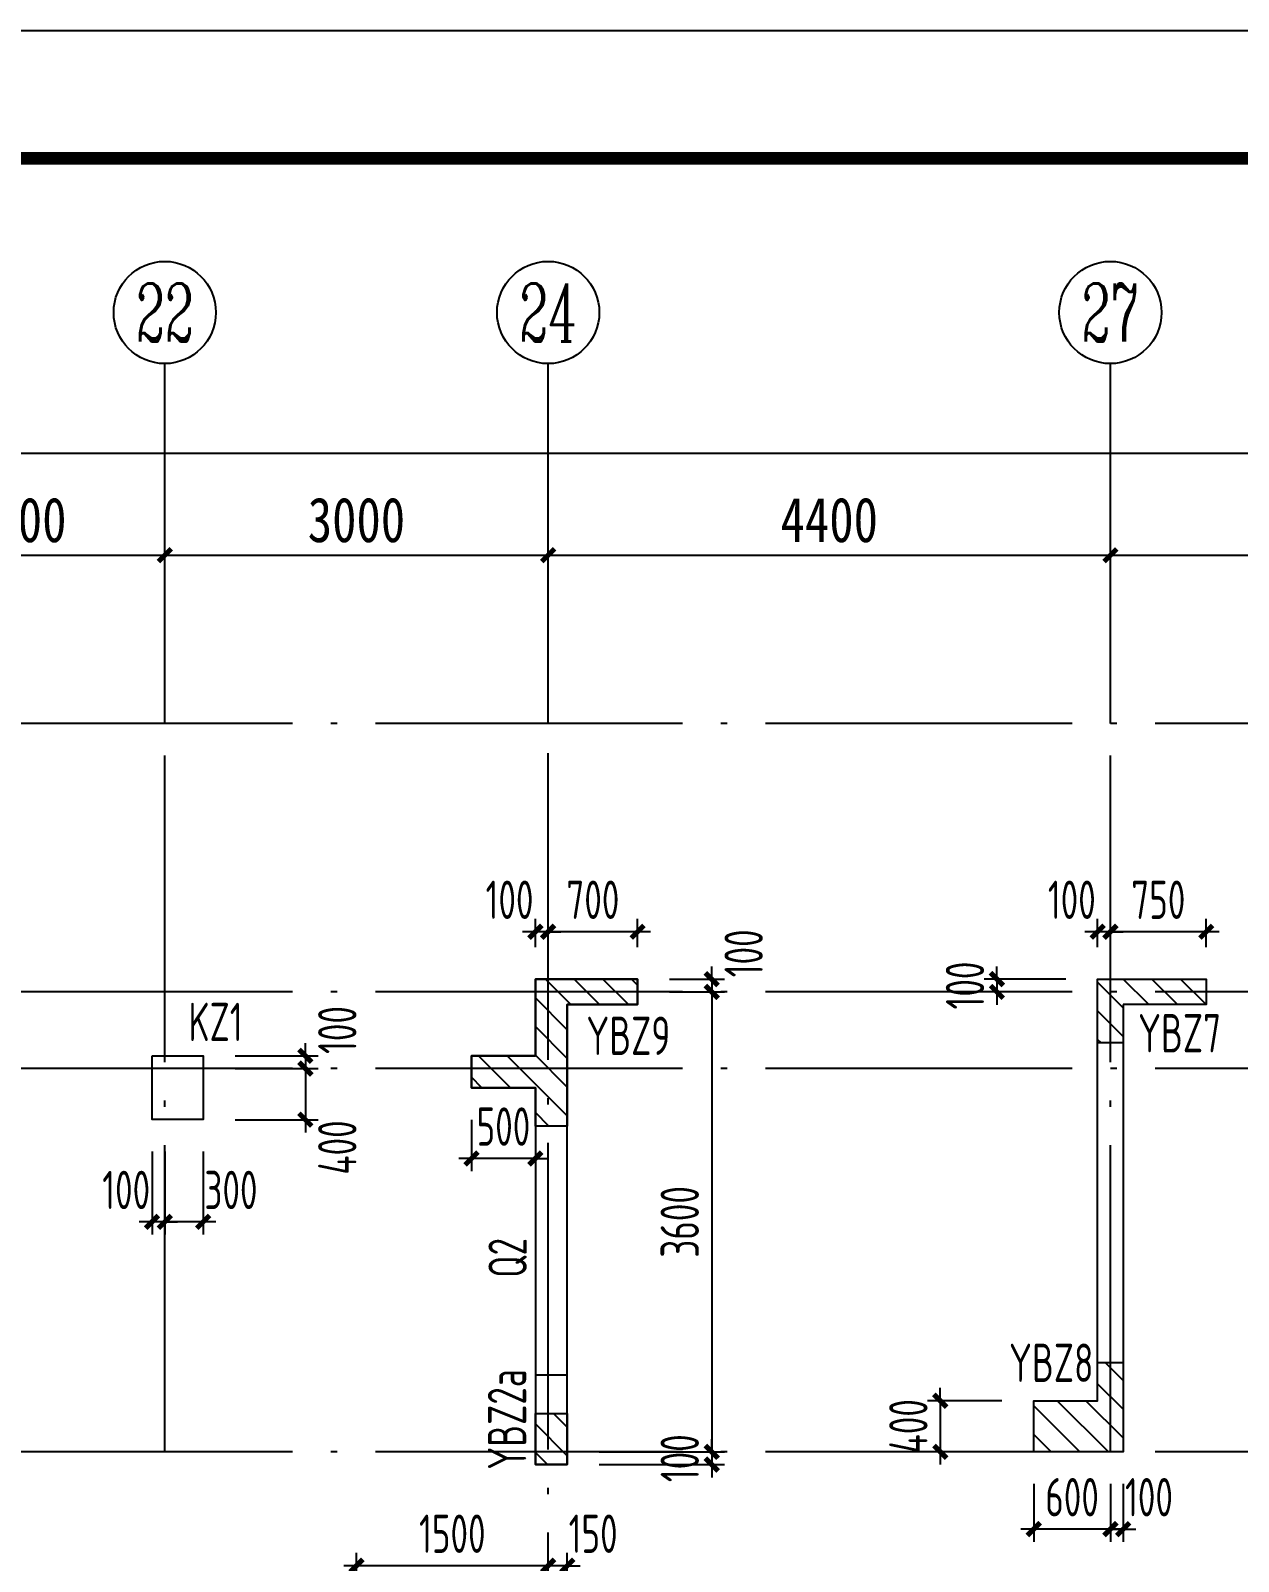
# Model space of a CAD drawing. Extents: x -144902 to 588294, y -160863 to 65494.
# Drawn here: x 13170 to 22621, y -27772 to -15791 of the extents above; entities that cross this region are included whole.
import ezdxf
from ezdxf.enums import TextEntityAlignment as Align

# ---------------------------------------------------------------- set-up
doc = ezdxf.new("R2010")
doc.units = 0
doc.header["$LTSCALE"] = 100
doc.linetypes.add('ACAD_ISO04W100', pattern=[30.5, 24, -3, 0.5, -3])
doc.layers.get('0').update_dxf_attribs({"linetype": 'CONTINUOUS'})
doc.layers.get('Defpoints').update_dxf_attribs({"linetype": 'CONTINUOUS'})
for name, color, linetype in [('1508', 2, 'CONTINUOUS'), ('AXIS', 3, 'CONTINUOUS'), ('AXIS_TEXT', 7, 'CONTINUOUS'), ('colu', 255, 'CONTINUOUS'), ('DIM', 3, 'CONTINUOUS'), ('DOTE', 253, 'ACAD_ISO04W100'), ('hatch1', 253, 'CONTINUOUS'), ('TEXT', 7, 'CONTINUOUS'), ('tk', 7, 'CONTINUOUS'), ('剪力墙身标注', 7, 'CONTINUOUS'), ('砼墙', 3, 'CONTINUOUS')]:
    doc.layers.add(name, color=color, linetype=linetype)
doc.styles.add('_HZTXT', font='complex.shx', dxfattribs={"width": 0.7, "bigfont": 'tssdchn.shx'})
doc.styles.add('COMPLEX', font='COMPLEX')
doc.styles.add('DIM_FONT', font='SIMHEI.TTF', dxfattribs={"width": 0.8})
doc.styles.get("Standard").update_dxf_attribs({"font": 'tssdeng.shx', "width": 0.7, "bigfont": 'tssdchn.shx'})
doc.styles.add('TSSD_Dimension', font='Tssdeng.shx', dxfattribs={"width": 0.7, "bigfont": 'tssdchn.shx'})
doc.dimstyles.new('_TCH_ARCH&&100', dxfattribs={"dimtxt": 350, "dimasz": 100, "dimexe": 250, "dimexo": 300, "dimgap": 100, "dimtad": 1, "dimdec": 0, "dimzin": 0, "dimdsep": 46, "dimtxsty": 'DIM_FONT', "dimblk": 'ARCHTICK', "dimcen": 0.09, "dimclrt": 7, "dimazin": 2, "dimtfac": 1, "dimtdec": 0, "dimtix": 1, "dimtmove": 2, "dimatfit": 3, "dimfxl": 1, "dimtolj": 1, "dimtzin": 0, "dimarcsym": 0})
doc.dimstyles.new('TSSD_100_100', dxfattribs={"dimtxt": 300, "dimasz": 100, "dimexe": 100, "dimexo": 250, "dimgap": 100, "dimtad": 1, "dimdec": 0, "dimzin": 0, "dimdsep": 46, "dimtxsty": 'TSSD_Dimension', "dimblk": 'ARCHTICK', "dimcen": 0, "dimdle": 100, "dimclrt": 7, "dimadec": 0, "dimazin": 0, "dimtfac": 1, "dimtdec": 0, "dimtix": 1, "dimtmove": 2, "dimatfit": 3, "dimfxl": 1, "dimtolj": 1, "dimtzin": 0, "dimarcsym": 0})
pattern_1 = [(135, (18956.95, -13940.44), (112.2532, 112.2532), [])]

# ---------------------------------------------------------------- blocks, each defined once
blk = doc.blocks.new('A1tk')
at = {"layer": 'tk', "color": 5}
blk.add_lwpolyline([(0, 0), (0, 59400), (84100, 59400), (84100, 0)], close=True, dxfattribs=at)
at = {"layer": 'tk', "const_width": 100}
blk.add_lwpolyline([(2500, 1000), (83100, 1000), (83100, 58400), (2500, 58400)], close=True, dxfattribs=at)
blk = doc.blocks.new('_ArchTick')
at = {"color": 0, "linetype": 'ByBlock', "const_width": 0.4}
blk.add_lwpolyline([(-0.5, -0.5), (0.5, 0.5)], dxfattribs=at)
blk = doc.blocks.new('*D753')
at = {"layer": 'Defpoints', "color": 0}
for p in [(14520, -23815), (14520, -23915), (15320, -23915)]:
    blk.add_point(p, dxfattribs=at)
at = {"layer": 'DIM', "color": 0, "lineweight": -2}
for p, q in [((15320, -23815), (15320, -23715)), ((14770, -23815), (15420, -23815)), ((15320, -23815), (15320, -23915)), ((14770, -23915), (15420, -23915)), ((15320, -23915), (15320, -24015))]:
    blk.add_line(p, q, dxfattribs=at)
at = {"layer": 'DIM', "color": 0, "lineweight": -2, "xscale": 100, "yscale": 100, "zscale": 100}
for p, rotation in [((15320, -23815), 270), ((15320, -23915), 90)]:
    blk.add_blockref('_ArchTick', p, dxfattribs=dict(at, rotation=rotation))
at = {"layer": 'DIM', "color": 7, "insert": (15570, -23613), "char_height": 300, "attachment_point": 5, "rotation": 90, "style": 'TSSD_Dimension'}
blk.add_mtext('\\A1;100', dxfattribs=at)
blk = doc.blocks.new('*D754')
at = {"layer": 'Defpoints', "color": 0}
for p in [(14520, -23915), (14520, -24315), (15320, -24315)]:
    blk.add_point(p, dxfattribs=at)
at = {"layer": 'DIM', "color": 0, "lineweight": -2}
for p, q in [((15320, -23815), (15320, -24415)), ((14770, -23915), (15420, -23915)), ((14770, -24315), (15420, -24315))]:
    blk.add_line(p, q, dxfattribs=at)
at = {"layer": 'DIM', "color": 0, "lineweight": -2, "xscale": 100, "yscale": 100, "zscale": 100}
for p, rotation in [((15320, -23915), 90), ((15320, -24315), 270)]:
    blk.add_blockref('_ArchTick', p, dxfattribs=dict(at, rotation=rotation))
at = {"layer": 'DIM', "color": 7, "insert": (15570, -24533), "char_height": 300, "attachment_point": 5, "rotation": 90, "style": 'TSSD_Dimension'}
blk.add_mtext('\\A1;400', dxfattribs=at)
blk = doc.blocks.new('*D755')
at = {"layer": 'Defpoints', "color": 0}
for p in [(14220, -24315), (14520, -24315), (14220, -25115)]:
    blk.add_point(p, dxfattribs=at)
at = {"layer": 'DIM', "color": 0, "lineweight": -2}
for p, q in [((14220, -24565), (14220, -25215)), ((14520, -24565), (14520, -25215)), ((14620, -25115), (14120, -25115))]:
    blk.add_line(p, q, dxfattribs=at)
at = {"layer": 'DIM', "color": 0, "lineweight": -2, "xscale": 100, "yscale": 100, "zscale": 100, "rotation": 180}
blk.add_blockref('_ArchTick', (14220, -25115), dxfattribs=at)
at = {"layer": 'DIM', "color": 0, "lineweight": -2, "xscale": 100, "yscale": 100, "zscale": 100}
blk.add_blockref('_ArchTick', (14520, -25115), dxfattribs=at)
at = {"layer": 'DIM', "color": 7, "insert": (14738, -24865), "char_height": 300, "attachment_point": 5, "style": 'TSSD_Dimension'}
blk.add_mtext('\\A1;300', dxfattribs=at)
blk = doc.blocks.new('*D756')
at = {"layer": 'Defpoints', "color": 0}
for p in [(14120, -24315), (14220, -24315), (14120, -25115)]:
    blk.add_point(p, dxfattribs=at)
at = {"layer": 'DIM', "color": 0, "lineweight": -2}
for p, q in [((14120, -24565), (14120, -25215)), ((14220, -24565), (14220, -25215)), ((14120, -25115), (14020, -25115)), ((14220, -25115), (14120, -25115)), ((14220, -25115), (14320, -25115))]:
    blk.add_line(p, q, dxfattribs=at)
at = {"layer": 'DIM', "color": 0, "lineweight": -2, "xscale": 100, "yscale": 100, "zscale": 100}
blk.add_blockref('_ArchTick', (14120, -25115), dxfattribs=at)
at = {"layer": 'DIM', "color": 0, "lineweight": -2, "xscale": 100, "yscale": 100, "zscale": 100, "rotation": 180}
blk.add_blockref('_ArchTick', (14220, -25115), dxfattribs=at)
at = {"layer": 'DIM', "color": 7, "insert": (13918, -24865), "char_height": 300, "attachment_point": 5, "style": 'TSSD_Dimension'}
blk.add_mtext('\\A1;100', dxfattribs=at)
blk = doc.blocks.new('*D797')
at = {"layer": 'Defpoints', "color": 0}
for p in [(21620, -26915), (21720, -26915), (21620, -27520)]:
    blk.add_point(p, dxfattribs=at)
at = {"layer": 'DIM', "color": 0, "lineweight": -2}
for p, q in [((21620, -27165), (21620, -27620)), ((21720, -27165), (21720, -27620)), ((21620, -27520), (21520, -27520)), ((21720, -27520), (21620, -27520)), ((21720, -27520), (21820, -27520))]:
    blk.add_line(p, q, dxfattribs=at)
at = {"layer": 'DIM', "color": 0, "lineweight": -2, "xscale": 100, "yscale": 100, "zscale": 100}
blk.add_blockref('_ArchTick', (21620, -27520), dxfattribs=at)
at = {"layer": 'DIM', "color": 0, "lineweight": -2, "xscale": 100, "yscale": 100, "zscale": 100, "rotation": 180}
blk.add_blockref('_ArchTick', (21720, -27520), dxfattribs=at)
at = {"layer": 'DIM', "color": 7, "insert": (21922, -27270), "char_height": 300, "attachment_point": 5, "style": 'TSSD_Dimension'}
blk.add_mtext('\\A1;100', dxfattribs=at)
blk = doc.blocks.new('*D798')
at = {"layer": 'Defpoints', "color": 0}
for p in [(21020, -26915), (21620, -26915), (21020, -27520)]:
    blk.add_point(p, dxfattribs=at)
at = {"layer": 'DIM', "color": 0, "lineweight": -2}
for p, q in [((21020, -27165), (21020, -27620)), ((21620, -27165), (21620, -27620)), ((21020, -27520), (20920, -27520)), ((21620, -27520), (21020, -27520)), ((21620, -27520), (21720, -27520))]:
    blk.add_line(p, q, dxfattribs=at)
at = {"layer": 'DIM', "color": 0, "lineweight": -2, "xscale": 100, "yscale": 100, "zscale": 100}
blk.add_blockref('_ArchTick', (21020, -27520), dxfattribs=at)
at = {"layer": 'DIM', "color": 0, "lineweight": -2, "xscale": 100, "yscale": 100, "zscale": 100, "rotation": 180}
blk.add_blockref('_ArchTick', (21620, -27520), dxfattribs=at)
at = {"layer": 'DIM', "color": 7, "insert": (21320, -27270), "char_height": 300, "attachment_point": 5, "style": 'TSSD_Dimension'}
blk.add_mtext('\\A1;600', dxfattribs=at)
blk = doc.blocks.new('*D799')
at = {"layer": 'Defpoints', "color": 0}
for p in [(21020, -26515), (20289, -26915), (21020, -26915)]:
    blk.add_point(p, dxfattribs=at)
at = {"layer": 'DIM', "color": 0, "lineweight": -2}
for p, q in [((20289, -26515), (20289, -26415)), ((20770, -26515), (20189, -26515)), ((20289, -26515), (20289, -26915)), ((20770, -26915), (20189, -26915)), ((20289, -26915), (20289, -27015))]:
    blk.add_line(p, q, dxfattribs=at)
at = {"layer": 'DIM', "color": 0, "lineweight": -2, "xscale": 100, "yscale": 100, "zscale": 100}
for p, rotation in [((20289, -26515), 270), ((20289, -26915), 90)]:
    blk.add_blockref('_ArchTick', p, dxfattribs=dict(at, rotation=rotation))
at = {"layer": 'DIM', "color": 7, "insert": (20039, -26715), "char_height": 300, "attachment_point": 5, "rotation": 90, "style": 'TSSD_Dimension'}
blk.add_mtext('\\A1;400', dxfattribs=at)
blk = doc.blocks.new('*D800')
at = {"layer": 'Defpoints', "color": 0}
for p in [(21620, -22844), (21620, -23215), (22370, -23215)]:
    blk.add_point(p, dxfattribs=at)
at = {"layer": 'DIM', "color": 0, "lineweight": -2}
for p, q in [((21620, -22965), (21620, -22744)), ((22370, -22965), (22370, -22744)), ((22470, -22844), (21520, -22844))]:
    blk.add_line(p, q, dxfattribs=at)
at = {"layer": 'DIM', "color": 0, "lineweight": -2, "xscale": 100, "yscale": 100, "zscale": 100, "rotation": 180}
blk.add_blockref('_ArchTick', (21620, -22844), dxfattribs=at)
at = {"layer": 'DIM', "color": 0, "lineweight": -2, "xscale": 100, "yscale": 100, "zscale": 100}
blk.add_blockref('_ArchTick', (22370, -22844), dxfattribs=at)
at = {"layer": 'DIM', "color": 7, "insert": (21995, -22594), "char_height": 300, "attachment_point": 5, "style": 'TSSD_Dimension'}
blk.add_mtext('\\A1;750', dxfattribs=at)
blk = doc.blocks.new('*D801')
at = {"layer": 'Defpoints', "color": 0}
for p in [(21520, -22844), (21520, -23215), (21620, -23215)]:
    blk.add_point(p, dxfattribs=at)
at = {"layer": 'DIM', "color": 0, "lineweight": -2}
for p, q in [((21520, -22965), (21520, -22744)), ((21620, -22965), (21620, -22744)), ((21520, -22844), (21420, -22844)), ((21620, -22844), (21520, -22844)), ((21620, -22844), (21720, -22844))]:
    blk.add_line(p, q, dxfattribs=at)
at = {"layer": 'DIM', "color": 0, "lineweight": -2, "xscale": 100, "yscale": 100, "zscale": 100}
blk.add_blockref('_ArchTick', (21520, -22844), dxfattribs=at)
at = {"layer": 'DIM', "color": 0, "lineweight": -2, "xscale": 100, "yscale": 100, "zscale": 100, "rotation": 180}
blk.add_blockref('_ArchTick', (21620, -22844), dxfattribs=at)
at = {"layer": 'DIM', "color": 7, "insert": (21318, -22594), "char_height": 300, "attachment_point": 5, "style": 'TSSD_Dimension'}
blk.add_mtext('\\A1;100', dxfattribs=at)
blk = doc.blocks.new('*D802')
at = {"layer": 'Defpoints', "color": 0}
for p in [(21520, -23215), (20732, -23315), (21520, -23315)]:
    blk.add_point(p, dxfattribs=at)
at = {"layer": 'DIM', "color": 0, "lineweight": -2}
for p, q in [((20732, -23215), (20732, -23115)), ((21270, -23215), (20632, -23215)), ((20732, -23215), (20732, -23315)), ((21270, -23315), (20632, -23315)), ((20732, -23315), (20732, -23415))]:
    blk.add_line(p, q, dxfattribs=at)
at = {"layer": 'DIM', "color": 0, "lineweight": -2, "xscale": 100, "yscale": 100, "zscale": 100}
for p, rotation in [((20732, -23215), 270), ((20732, -23315), 90)]:
    blk.add_blockref('_ArchTick', p, dxfattribs=dict(at, rotation=rotation))
at = {"layer": 'DIM', "color": 7, "insert": (20482, -23265), "char_height": 300, "attachment_point": 5, "rotation": 90, "style": 'TSSD_Dimension'}
blk.add_mtext('\\A1;100', dxfattribs=at)
blk = doc.blocks.new('*D809')
at = {"layer": 'Defpoints', "color": 0}
for p in [(17220, -22844), (17220, -23215), (17920, -23215)]:
    blk.add_point(p, dxfattribs=at)
at = {"layer": 'DIM', "color": 0, "lineweight": -2}
for p, q in [((17220, -22965), (17220, -22744)), ((17920, -22965), (17920, -22744)), ((18020, -22844), (17120, -22844))]:
    blk.add_line(p, q, dxfattribs=at)
at = {"layer": 'DIM', "color": 0, "lineweight": -2, "xscale": 100, "yscale": 100, "zscale": 100, "rotation": 180}
blk.add_blockref('_ArchTick', (17220, -22844), dxfattribs=at)
at = {"layer": 'DIM', "color": 0, "lineweight": -2, "xscale": 100, "yscale": 100, "zscale": 100}
blk.add_blockref('_ArchTick', (17920, -22844), dxfattribs=at)
at = {"layer": 'DIM', "color": 7, "insert": (17570, -22594), "char_height": 300, "attachment_point": 5, "style": 'TSSD_Dimension'}
blk.add_mtext('\\A1;700', dxfattribs=at)
blk = doc.blocks.new('*D810')
at = {"layer": 'Defpoints', "color": 0}
for p in [(17120, -22844), (17120, -23215), (17220, -23215)]:
    blk.add_point(p, dxfattribs=at)
at = {"layer": 'DIM', "color": 0, "lineweight": -2}
for p, q in [((17120, -22965), (17120, -22744)), ((17220, -22965), (17220, -22744)), ((17120, -22844), (17020, -22844)), ((17220, -22844), (17120, -22844)), ((17220, -22844), (17320, -22844))]:
    blk.add_line(p, q, dxfattribs=at)
at = {"layer": 'DIM', "color": 0, "lineweight": -2, "xscale": 100, "yscale": 100, "zscale": 100}
blk.add_blockref('_ArchTick', (17120, -22844), dxfattribs=at)
at = {"layer": 'DIM', "color": 0, "lineweight": -2, "xscale": 100, "yscale": 100, "zscale": 100, "rotation": 180}
blk.add_blockref('_ArchTick', (17220, -22844), dxfattribs=at)
at = {"layer": 'DIM', "color": 7, "insert": (16918, -22594), "char_height": 300, "attachment_point": 5, "style": 'TSSD_Dimension'}
blk.add_mtext('\\A1;100', dxfattribs=at)
blk = doc.blocks.new('*D811')
at = {"layer": 'Defpoints', "color": 0}
for p in [(17920, -23215), (17920, -23315), (18500, -23315)]:
    blk.add_point(p, dxfattribs=at)
at = {"layer": 'DIM', "color": 0, "lineweight": -2}
for p, q in [((18500, -23215), (18500, -23115)), ((18170, -23215), (18600, -23215)), ((18500, -23215), (18500, -23315)), ((18170, -23315), (18600, -23315)), ((18500, -23315), (18500, -23415))]:
    blk.add_line(p, q, dxfattribs=at)
at = {"layer": 'DIM', "color": 0, "lineweight": -2, "xscale": 100, "yscale": 100, "zscale": 100}
for p, rotation in [((18500, -23215), 270), ((18500, -23315), 90)]:
    blk.add_blockref('_ArchTick', p, dxfattribs=dict(at, rotation=rotation))
at = {"layer": 'DIM', "color": 7, "insert": (18750, -23013), "char_height": 300, "attachment_point": 5, "rotation": 90, "style": 'TSSD_Dimension'}
blk.add_mtext('\\A1;100', dxfattribs=at)
blk = doc.blocks.new('*D812')
at = {"layer": 'Defpoints', "color": 0}
for p in [(17920, -23315), (17370, -26915), (18500, -26915)]:
    blk.add_point(p, dxfattribs=at)
at = {"layer": 'DIM', "color": 0, "lineweight": -2}
for p, q in [((18500, -23215), (18500, -27015)), ((18170, -23315), (18600, -23315)), ((17620, -26915), (18600, -26915))]:
    blk.add_line(p, q, dxfattribs=at)
at = {"layer": 'DIM', "color": 0, "lineweight": -2, "xscale": 100, "yscale": 100, "zscale": 100}
for p, rotation in [((18500, -23315), 90), ((18500, -26915), 270)]:
    blk.add_blockref('_ArchTick', p, dxfattribs=dict(at, rotation=rotation))
at = {"layer": 'DIM', "color": 7, "insert": (18250, -25115), "char_height": 300, "attachment_point": 5, "rotation": 90, "style": 'TSSD_Dimension'}
blk.add_mtext('\\A1;3600', dxfattribs=at)
blk = doc.blocks.new('*D813')
at = {"layer": 'Defpoints', "color": 0}
for p in [(16620, -24065), (17120, -24065), (16620, -24619)]:
    blk.add_point(p, dxfattribs=at)
at = {"layer": 'DIM', "color": 0, "lineweight": -2}
for p, q in [((16620, -24315), (16620, -24719)), ((17120, -24315), (17120, -24719)), ((16620, -24619), (16520, -24619)), ((17120, -24619), (16620, -24619)), ((17120, -24619), (17220, -24619))]:
    blk.add_line(p, q, dxfattribs=at)
at = {"layer": 'DIM', "color": 0, "lineweight": -2, "xscale": 100, "yscale": 100, "zscale": 100}
blk.add_blockref('_ArchTick', (16620, -24619), dxfattribs=at)
at = {"layer": 'DIM', "color": 0, "lineweight": -2, "xscale": 100, "yscale": 100, "zscale": 100, "rotation": 180}
blk.add_blockref('_ArchTick', (17120, -24619), dxfattribs=at)
at = {"layer": 'DIM', "color": 7, "insert": (16870, -24369), "char_height": 300, "attachment_point": 5, "style": 'TSSD_Dimension'}
blk.add_mtext('\\A1;500', dxfattribs=at)
blk = doc.blocks.new('*D818')
at = {"layer": 'Defpoints', "color": 0}
for p in [(17220, -27806), (17220, -28315), (17370, -28315)]:
    blk.add_point(p, dxfattribs=at)
at = {"layer": 'DIM', "color": 0, "lineweight": -2}
for p, q in [((17220, -28065), (17220, -27706)), ((17370, -28065), (17370, -27706)), ((17220, -27806), (17120, -27806)), ((17370, -27806), (17220, -27806)), ((17370, -27806), (17470, -27806))]:
    blk.add_line(p, q, dxfattribs=at)
at = {"layer": 'DIM', "color": 0, "lineweight": -2, "xscale": 100, "yscale": 100, "zscale": 100}
blk.add_blockref('_ArchTick', (17220, -27806), dxfattribs=at)
at = {"layer": 'DIM', "color": 0, "lineweight": -2, "xscale": 100, "yscale": 100, "zscale": 100, "rotation": 180}
blk.add_blockref('_ArchTick', (17370, -27806), dxfattribs=at)
at = {"layer": 'DIM', "color": 7, "insert": (17572, -27556), "char_height": 300, "attachment_point": 5, "style": 'TSSD_Dimension'}
blk.add_mtext('\\A1;150', dxfattribs=at)
blk = doc.blocks.new('*D819')
at = {"layer": 'Defpoints', "color": 0}
for p in [(15720, -27806), (15720, -28315), (17220, -28315)]:
    blk.add_point(p, dxfattribs=at)
at = {"layer": 'DIM', "color": 0, "lineweight": -2}
for p, q in [((15720, -28065), (15720, -27706)), ((17220, -28065), (17220, -27706)), ((17320, -27806), (15620, -27806))]:
    blk.add_line(p, q, dxfattribs=at)
at = {"layer": 'DIM', "color": 0, "lineweight": -2, "xscale": 100, "yscale": 100, "zscale": 100, "rotation": 180}
blk.add_blockref('_ArchTick', (15720, -27806), dxfattribs=at)
at = {"layer": 'DIM', "color": 0, "lineweight": -2, "xscale": 100, "yscale": 100, "zscale": 100}
blk.add_blockref('_ArchTick', (17220, -27806), dxfattribs=at)
at = {"layer": 'DIM', "color": 7, "insert": (16470, -27556), "char_height": 300, "attachment_point": 5, "style": 'TSSD_Dimension'}
blk.add_mtext('\\A1;1500', dxfattribs=at)
blk = doc.blocks.new('*D902')
at = {"layer": 'Defpoints', "color": 0}
for p in [(17370, -26915), (17370, -27015), (18500, -27015)]:
    blk.add_point(p, dxfattribs=at)
at = {"layer": 'DIM', "color": 0, "lineweight": -2}
for p, q in [((18500, -26915), (18500, -26815)), ((17620, -26915), (18600, -26915)), ((18500, -26915), (18500, -27015)), ((17620, -27015), (18600, -27015)), ((18500, -27015), (18500, -27115))]:
    blk.add_line(p, q, dxfattribs=at)
at = {"layer": 'DIM', "color": 0, "lineweight": -2, "xscale": 100, "yscale": 100, "zscale": 100}
for p, rotation in [((18500, -26915), 270), ((18500, -27015), 90)]:
    blk.add_blockref('_ArchTick', p, dxfattribs=dict(at, rotation=rotation))
at = {"layer": 'DIM', "color": 7, "insert": (18250, -26965), "char_height": 300, "attachment_point": 5, "rotation": 90, "style": 'TSSD_Dimension'}
blk.add_mtext('\\A1;100', dxfattribs=at)
blk = doc.blocks.new('*D928')
at = {"layer": 'AXIS', "color": 0, "lineweight": -2}
for p, q in [((21620, -20915), (21620, -19647)), ((24620, -20915), (24620, -19647)), ((21620, -19897), (24620, -19897))]:
    blk.add_line(p, q, dxfattribs=at)
at = {"layer": 'Defpoints', "color": 0}
for p in [(24620, -19897), (21620, -21215), (24620, -21215)]:
    blk.add_point(p, dxfattribs=at)
at = {"layer": 'AXIS', "color": 0, "lineweight": -2, "xscale": 100, "yscale": 100, "zscale": 100, "rotation": 180}
blk.add_blockref('_ArchTick', (21620, -19897), dxfattribs=at)
at = {"layer": 'AXIS', "color": 0, "lineweight": -2, "xscale": 100, "yscale": 100, "zscale": 100}
blk.add_blockref('_ArchTick', (24620, -19897), dxfattribs=at)
at = {"layer": 'AXIS', "color": 7, "insert": (23120, -19622), "char_height": 350, "attachment_point": 5, "style": 'DIM_FONT'}
blk.add_mtext('\\A1;3000', dxfattribs=at)
blk = doc.blocks.new('*D929')
at = {"layer": 'AXIS', "color": 0, "lineweight": -2}
for p, q in [((17220, -20915), (17220, -19647)), ((21620, -20915), (21620, -19647)), ((17220, -19897), (21620, -19897))]:
    blk.add_line(p, q, dxfattribs=at)
at = {"layer": 'Defpoints', "color": 0}
for p in [(21620, -19897), (17220, -21215), (21620, -21215)]:
    blk.add_point(p, dxfattribs=at)
at = {"layer": 'AXIS', "color": 0, "lineweight": -2, "xscale": 100, "yscale": 100, "zscale": 100, "rotation": 180}
blk.add_blockref('_ArchTick', (17220, -19897), dxfattribs=at)
at = {"layer": 'AXIS', "color": 0, "lineweight": -2, "xscale": 100, "yscale": 100, "zscale": 100}
blk.add_blockref('_ArchTick', (21620, -19897), dxfattribs=at)
at = {"layer": 'AXIS', "color": 7, "insert": (19420, -19622), "char_height": 350, "attachment_point": 5, "style": 'DIM_FONT'}
blk.add_mtext('\\A1;4400', dxfattribs=at)
blk = doc.blocks.new('*D930')
at = {"layer": 'AXIS', "color": 0, "lineweight": -2}
for p, q in [((14220, -20915), (14220, -19647)), ((17220, -20915), (17220, -19647)), ((14220, -19897), (17220, -19897))]:
    blk.add_line(p, q, dxfattribs=at)
at = {"layer": 'Defpoints', "color": 0}
for p in [(17220, -19897), (14220, -21215), (17220, -21215)]:
    blk.add_point(p, dxfattribs=at)
at = {"layer": 'AXIS', "color": 0, "lineweight": -2, "xscale": 100, "yscale": 100, "zscale": 100, "rotation": 180}
blk.add_blockref('_ArchTick', (14220, -19897), dxfattribs=at)
at = {"layer": 'AXIS', "color": 0, "lineweight": -2, "xscale": 100, "yscale": 100, "zscale": 100}
blk.add_blockref('_ArchTick', (17220, -19897), dxfattribs=at)
at = {"layer": 'AXIS', "color": 7, "insert": (15720, -19622), "char_height": 350, "attachment_point": 5, "style": 'DIM_FONT'}
blk.add_mtext('\\A1;3000', dxfattribs=at)
blk = doc.blocks.new('*D931')
at = {"layer": 'AXIS', "color": 0, "lineweight": -2}
for p, q in [((11920, -20915), (11920, -19647)), ((14220, -20915), (14220, -19647)), ((11920, -19897), (14220, -19897))]:
    blk.add_line(p, q, dxfattribs=at)
at = {"layer": 'Defpoints', "color": 0}
for p in [(14220, -19897), (11920, -21215), (14220, -21215)]:
    blk.add_point(p, dxfattribs=at)
at = {"layer": 'AXIS', "color": 0, "lineweight": -2, "xscale": 100, "yscale": 100, "zscale": 100, "rotation": 180}
blk.add_blockref('_ArchTick', (11920, -19897), dxfattribs=at)
at = {"layer": 'AXIS', "color": 0, "lineweight": -2, "xscale": 100, "yscale": 100, "zscale": 100}
blk.add_blockref('_ArchTick', (14220, -19897), dxfattribs=at)
at = {"layer": 'AXIS', "color": 7, "insert": (13070, -19622), "char_height": 350, "attachment_point": 5, "style": 'DIM_FONT'}
blk.add_mtext('\\A1;2300', dxfattribs=at)
blk = doc.blocks.new('*D945')
at = {"layer": 'AXIS', "color": 0, "lineweight": -2}
for p, q in [((-12680, -20915), (-12680, -18847)), ((26420, -20915), (26420, -18847)), ((-12680, -19097), (26420, -19097))]:
    blk.add_line(p, q, dxfattribs=at)
at = {"layer": 'Defpoints', "color": 0}
for p in [(26420, -19097), (-12680, -21215), (26420, -21215)]:
    blk.add_point(p, dxfattribs=at)
at = {"layer": 'AXIS', "color": 0, "lineweight": -2, "xscale": 100, "yscale": 100, "zscale": 100, "rotation": 180}
blk.add_blockref('_ArchTick', (-12680, -19097), dxfattribs=at)
at = {"layer": 'AXIS', "color": 0, "lineweight": -2, "xscale": 100, "yscale": 100, "zscale": 100}
blk.add_blockref('_ArchTick', (26420, -19097), dxfattribs=at)
at = {"layer": 'AXIS', "color": 7, "insert": (6870, -18822), "char_height": 350, "attachment_point": 5, "style": 'DIM_FONT'}
blk.add_mtext('\\A1;39100', dxfattribs=at)
blk = doc.blocks.new('_AXISO')
blk.add_circle((0, 0), 0.5)
at = {"layer": 'AXIS_TEXT', "style": 'COMPLEX', "width": 1.041667}
blk.add_attdef('A', text='', height=0.56, dxfattribs=at).set_placement((-0.25, -0.28), (0.25, -0.28), align=Align.FIT)

msp = doc.modelspace()

# ---------------------------------------------------------------- hatches: boundary and pattern name
at = {"layer": 'hatch1'}
h = msp.add_hatch(dxfattribs=at)
h.set_pattern_fill('ANSI31', color=256, scale=50, style=0)
h.set_pattern_definition([(135, (13740.21, 0), (112.2532, 112.2532), [])])
h.paths.add_polyline_path([(17120.107, -23214.757), (17920.107, -23214.757), (17920.107, -23414.757), (17370.107, -23414.757), (17370.107, -24064.746), (17370.107, -24364.746), (17120.107, -24364.746), (17120.107, -24064.746), (16620.107, -24064.746), (16620.107, -23814.746), (17120.107, -23814.746)])
h = msp.add_hatch(dxfattribs=at)
h.set_pattern_fill('ANSI31', color=256, scale=50, style=0)
h.set_pattern_definition(pattern_1)
h.paths.add_polyline_path([(21720.107, -23414.757), (21720.107, -23714.757), (21520.107, -23714.757), (21520.107, -23214.757), (22370.107, -23214.757), (22370.107, -23414.757)])
h = msp.add_hatch(dxfattribs=at)
h.set_pattern_fill('ANSI31', color=256, scale=50, style=0)
h.set_pattern_definition(pattern_1)
h.paths.add_polyline_path([(21520.107, -26514.757), (21520.107, -26214.757), (21720.107, -26214.757), (21720.107, -26914.757), (21020.107, -26914.757), (21020.107, -26514.757)])
h = msp.add_hatch(dxfattribs=at)
h.set_pattern_fill('ANSI31', color=256, scale=50, style=0)
h.set_pattern_definition(pattern_1)
h.paths.add_polyline_path([(17370.107, -26614.757), (17370.107, -27014.757), (17120.107, -27014.757), (17120.107, -26614.757)])

# ---------------------------------------------------------------- linework, layer by layer
at = {"layer": 'AXIS'}
for p, q in [((14220.107, -21214.757), (14220.107, -18397.104, 0)), ((17220.107, -21214.757), (17220.107, -18397.104, 0)), ((21620.107, -21214.757), (21620.107, -18397.104, 0))]:
    msp.add_line(p, q, dxfattribs=at)
at = {"layer": 'colu', "color": 1}
msp.add_line((17370.107, -26314.757, 0), (17120.107, -26314.757, 0), dxfattribs=at)
msp.add_lwpolyline([(17120.107, -24064.746), (16620.107, -24064.746), (16620.107, -23814.746), (17120.107, -23814.746), (17120.107, -23214.757), (17920.107, -23214.757), (17920.107, -23414.757), (17370.107, -23414.757), (17370.107, -24064.746), (17370.107, -24364.746), (17120.107, -24364.746)], close=True, dxfattribs=at)
at = {"layer": 'colu', "color": 1, "elevation": 0}
for points in [[(21720.107, -23414.757), (21720.107, -23714.757), (21520.107, -23714.757), (21520.107, -23214.757), (22370.107, -23214.757), (22370.107, -23414.757), (21720.107, -23414.757)], [(21520.107, -26514.757), (21520.107, -26214.757), (21720.107, -26214.757), (21720.107, -26914.757), (21020.107, -26914.757), (21020.107, -26514.757), (21520.107, -26514.757)], [(17370.107, -26614.757), (17370.107, -27014.757), (17120.107, -27014.757), (17120.107, -26614.757), (17370.107, -26614.757)]]:
    msp.add_lwpolyline(points, dxfattribs=at)
at = {"layer": 'DOTE'}
for p, q in [((14220.107, -26914.757), (14220.107, -20214.757)), ((17220.107, -39096.366), (17220.107, -20214.757)), ((21620.107, -26914.757), (21620.107, -20214.757)), ((27420.107, -21214.757), (-13679.893, -21214.757)), ((27420.107, -23314.757), (-13679.893, -23314.757)), ((27420.107, -23914.757), (-8079.893, -23914.757)), ((27420.107, -26914.757), (-1979.893, -26914.757))]:
    msp.add_line(p, q, dxfattribs=at)
at = {"layer": '砼墙', "elevation": 0}
for points in [[(17920.107, -23214.757), (17120.107, -23214.757), (17120.107, -23814.746), (16620.107, -23814.746), (16620.107, -24064.746), (17120.107, -24064.746), (17120.107, -27014.757), (17370.107, -27014.757), (17370.107, -23414.757), (17920.107, -23414.757)], [(21720.107, -23414.757), (21720.107, -26914.757), (21020.107, -26914.757), (21020.107, -26514.757), (21520.107, -26514.757), (21520.107, -23214.757), (22370.107, -23214.757), (22370.107, -23414.757)], [(14120.107, -23814.746), (14520.107, -23814.746), (14520.107, -24314.746), (14120.107, -24314.746)]]:
    msp.add_lwpolyline(points, close=True, dxfattribs=at)

# ---------------------------------------------------------------- block references
at = {"layer": '1508'}
msp.add_blockref('A1tk', (-20399.668, -75190.729), dxfattribs=at)
at = {"layer": 'AXIS'}
ref = msp.add_blockref('_AXISO', (14220.107, -17997.104, 0), dxfattribs=dict(at, xscale=800, yscale=800, zscale=800))
ref.add_attrib('A', '22', dxfattribs={"layer": 'AXIS_TEXT', "height": 452.5483, "style": '_HZTXT', "width": 0.617647}).set_placement((13993.833, -18223.378, 0), (14446.381, -18223.378, 0), align=Align.FIT)
ref = msp.add_blockref('_AXISO', (17220.107, -17997.104, 0), dxfattribs=dict(at, xscale=800, yscale=800, zscale=800))
ref.add_attrib('A', '24', dxfattribs={"layer": 'AXIS_TEXT', "height": 452.5483, "style": '_HZTXT', "width": 0.583333}).set_placement((16993.833, -18223.378, 0), (17446.381, -18223.378, 0), align=Align.FIT)
ref = msp.add_blockref('_AXISO', (21620.107, -17997.104, 0), dxfattribs=dict(at, xscale=800, yscale=800, zscale=800))
ref.add_attrib('A', '27', dxfattribs={"layer": 'AXIS_TEXT', "height": 452.5483, "style": '_HZTXT', "width": 0.617647}).set_placement((21393.833, -18223.378, 0), (21846.381, -18223.378, 0), align=Align.FIT)

# ---------------------------------------------------------------- texts
at = {"layer": 'TEXT', "color": 200, "width": 0.7}
for s, p in [('KZ1', (14405.082, -23700.036)), ('YBZ9', (17518.581, -23808.247)), ('YBZ7', (21836.292, -23788.19)), ('YBZ8', (20826.353, -26367.887))]:
    msp.add_text(s, height=300, dxfattribs=at).set_placement(p)
msp.add_text('YBZ2a', height=300, rotation=90, dxfattribs=at).set_placement((17048.108, -27055.063))
at = {"layer": '剪力墙身标注', "color": 3, "width": 0.7}
msp.add_text('Q2', height=300, rotation=90, dxfattribs=at).set_placement((17053.006, -25552.666))

# ---------------------------------------------------------------- dimensions: what is measured, and where the dimension line sits
at = {"layer": 'AXIS'}
for p1, p2, distance, picture, middle in [((-12679.893, -21214.757), (26420.107, -21214.757), 2117.653, '*D945', (6870.107, -18822.104)), ((11920.107, -21214.757), (14220.107, -21214.757), 1317.653, '*D931', (13070.107, -19622.104)), ((14220.107, -21214.757), (17220.107, -21214.757), 1317.653, '*D930', (15720.107, -19622.104)), ((17220.107, -21214.757), (21620.107, -21214.757), 1317.653, '*D929', (19420.107, -19622.104)), ((21620.107, -21214.757), (24620.107, -21214.757), 1317.653, '*D928', (23120.107, -19622.104))]:
    dim = msp.add_aligned_dim(p1=p1, p2=p2, distance=distance, dimstyle='_TCH_ARCH&&100', dxfattribs=at)
    dim.commit()
    dim.dimension.update_dxf_attribs({"geometry": picture, "text_midpoint": middle})
at = {"layer": 'DIM'}
for base, p1, p2, angle, picture, middle, dimtype in [((17120.107, -22843.544), (17220.107, -23214.757), (17120.107, -23214.757), 180, '*D810', (16918.184, -22593.544), 160), ((21520.107, -22843.544), (21620.107, -23214.757), (21520.107, -23214.757), 180, '*D801', (21318.184, -22593.544), 160), ((18499.543, -23314.757), (17920.107, -23214.757), (17920.107, -23314.757), 90, '*D811', (18749.543, -23012.834), 160), ((15320.107, -23914.757), (14520.107, -23814.746), (14520.107, -23914.757), 270, '*D753', (15570.107, -23612.823), 161), ((15320.107, -24314.746), (14520.107, -23914.757), (14520.107, -24314.746), 270, '*D754', (15570.107, -24532.823), 161), ((14120.107, -25114.746), (14220.107, -24314.746), (14120.107, -24314.746), 180, '*D756', (13918.184, -24864.746), 161), ((14220.107, -25114.746), (14520.107, -24314.746), (14220.107, -24314.746), 180, '*D755', (14738.184, -24864.746), 161), ((21620.107, -27520.106), (21720.107, -26914.757), (21620.107, -26914.757), 180, '*D797', (21922.03, -27270.106), 160), ((17220.107, -27806.294), (17370.107, -28314.746), (17220.107, -28314.746), 180, '*D818', (17572.03, -27556.294), 160)]:
    dim = msp.add_linear_dim(base=base, p1=p1, p2=p2, angle=angle, dimstyle='TSSD_100_100', dxfattribs=at)
    dim.commit()
    dim.dimension.update_dxf_attribs({"geometry": picture, "text_midpoint": middle, "dimtype": dimtype})
for base, p1, p2, angle, picture, middle in [((17220.107, -22843.544), (17920.107, -23214.757), (17220.107, -23214.757), 180, '*D809', (17570.107, -22593.544)), ((21620.107, -22843.544), (22370.107, -23214.757), (21620.107, -23214.757), 180, '*D800', (21995.107, -22593.544)), ((20731.658, -23314.757), (21520.107, -23214.757), (21520.107, -23314.757), 90, '*D802', (20481.658, -23264.757)), ((18499.543, -26914.757), (17920.107, -23314.757), (17370.107, -26914.757), 90, '*D812', (18249.543, -25114.757)), ((16620.107, -24619.227), (17120.107, -24064.746), (16620.107, -24064.746), 180, '*D813', (16870.107, -24369.227)), ((20288.728, -26914.757), (21020.107, -26514.757), (21020.107, -26914.757), 90, '*D799', (20038.728, -26714.757)), ((18499.543, -27014.757), (17370.107, -26914.757), (17370.107, -27014.757), 90, '*D902', (18249.543, -26964.757)), ((21020.107, -27520.106), (21620.107, -26914.757), (21020.107, -26914.757), 180, '*D798', (21320.107, -27270.106)), ((15720.107, -27806.294), (17220.107, -28314.746), (15720.107, -28314.746), 180, '*D819', (16470.107, -27556.294))]:
    dim = msp.add_linear_dim(base=base, p1=p1, p2=p2, angle=angle, dimstyle='TSSD_100_100', dxfattribs=at)
    dim.commit()
    dim.dimension.update_dxf_attribs({"geometry": picture, "text_midpoint": middle})

doc.saveas('drawing.dxf')
